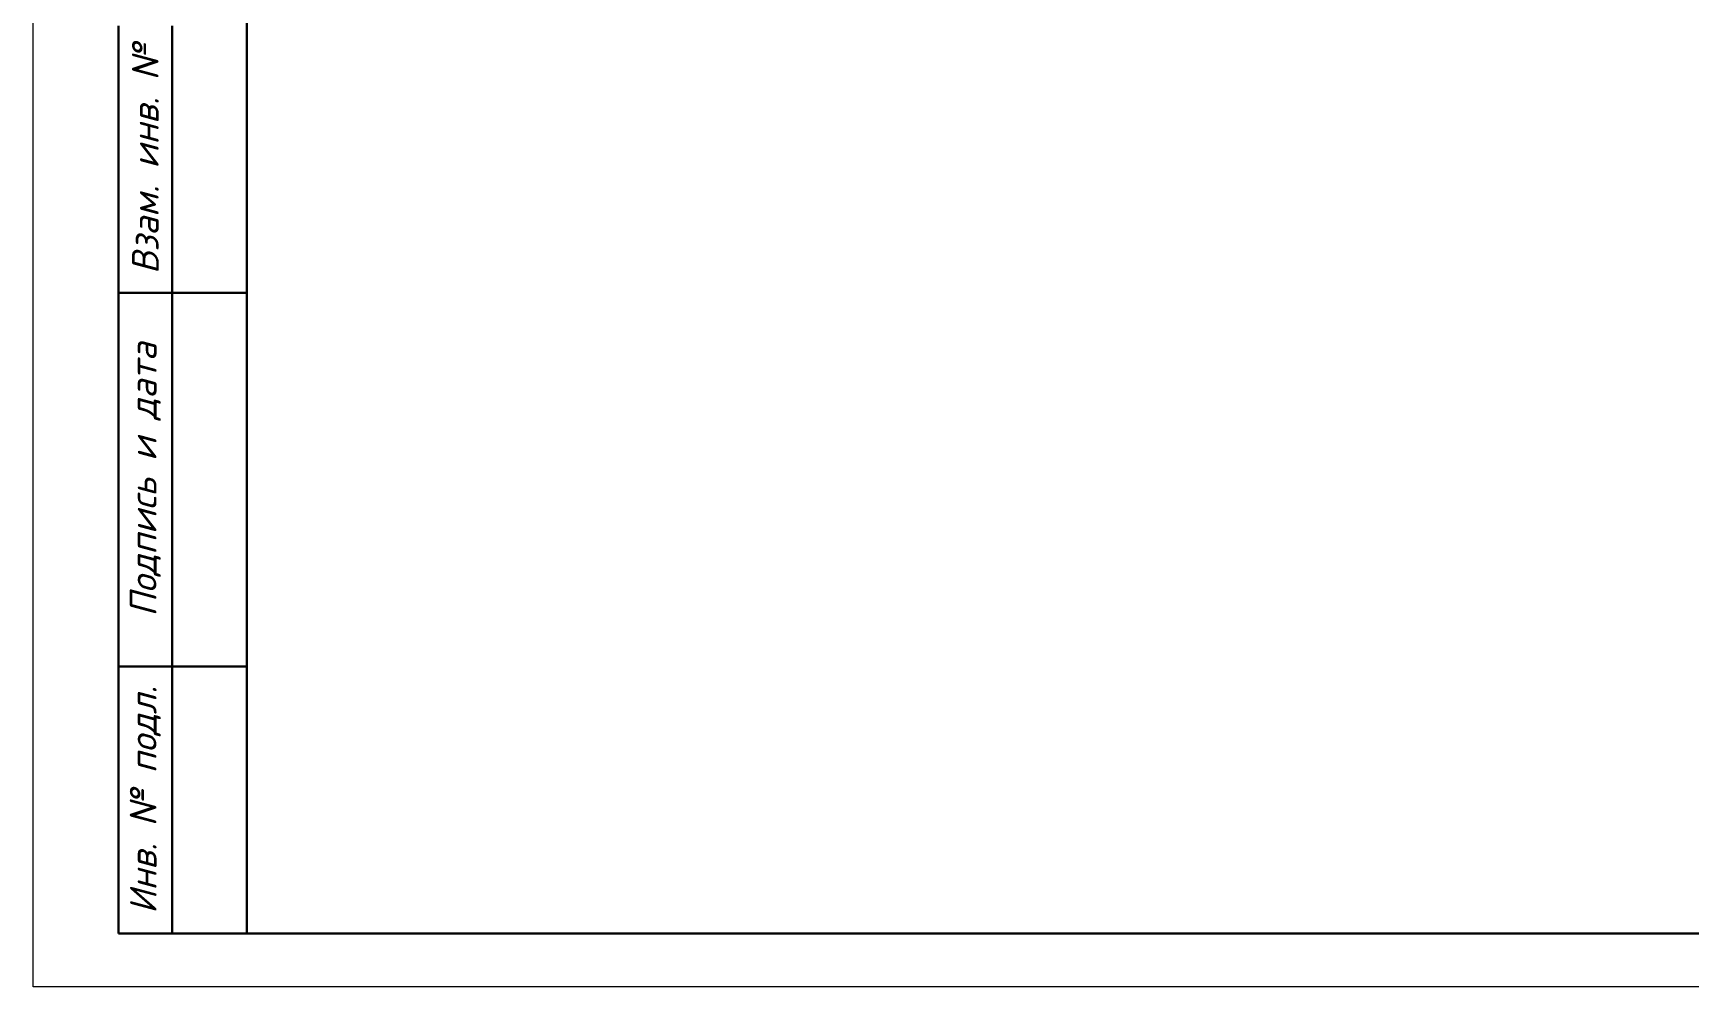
# Model space of a CAD drawing. Header units: millimetres. Extents: x -32 to 417638015, y -35 to 175284279.
# Drawn here: x 423003 to 438503, y 20248 to 29179 of the extents above; entities that cross this region are included whole.
import ezdxf
from ezdxf.enums import TextEntityAlignment as Align

# ---------------------------------------------------------------- set-up
doc = ezdxf.new("R2010")
doc.units = ezdxf.units.MM
doc.layers.add('RAMKA', color=7, linetype='Continuous')
doc.styles.add('RAMKA', font='isocpeur.ttf', dxfattribs={"oblique": 15, "height": 5})
doc.styles.get("Standard").update_dxf_attribs({"font": 'arial.ttf'})

# ---------------------------------------------------------------- blocks, each defined once
blk = doc.blocks.new('*U972')
at = {"lineweight": 30, "transparency": 33554687}
for p, q in [((8, 5), (8, 90)), ((13, 5), (13, 90)), ((8, 65), (20, 65)), ((8, 30), (20, 30)), ((8, 5), (20, 5))]:
    blk.add_line(p, q, dxfattribs=at)
at = {"lineweight": 5, "transparency": 33554687}
blk.add_lwpolyline([(0, 0), (0, 420), (1486, 420), (1486, 0)], close=True, dxfattribs=at)
at = {"lineweight": 30, "transparency": 33554687}
blk.add_lwpolyline([(20, 5), (20, 415), (1481, 415), (1481, 5)], close=True, dxfattribs=at)
at = {"transparency": 33554687, "char_height": 2.5, "attachment_point": 5, "rotation": 90, "style": 'RAMKA'}
for s, insert, width in [('Взам. инв. №', (10.5, 77.5), 25), ('Подпись и дата', (10.5, 47.5), 35), ('Инв. № подл.', (10.5, 17.5), 25)]:
    blk.add_mtext(s, dxfattribs=dict(at, insert=insert, width=width))
at = {"transparency": 33554687, "style": 'RAMKA', "oblique": 15, "width": 0.9}
for tag, height, p in [('СТРАНИЦА', 0.00025, (1481, 415)), ('ДАТА1', 2.5, (1356, 32.5)), ('ДАТА2', 2.5, (1356, 27.5)), ('СТАДИЯ', 2.5, (1438.5, 25)), ('ЛИСТ', 2.5, (1453.5, 25)), ('ЛИСТОВ', 2.5, (1471, 25)), ('ДАТА3', 2.5, (1356, 22.5)), ('ДАТА4', 2.5, (1356, 17.5)), ('ДАТА5', 2.5, (1356, 12.5)), ('ДАТА6', 2.5, (1356, 7.5))]:
    blk.add_attdef(tag, text='', height=height, dxfattribs=at).set_placement(p, align=Align.MIDDLE_CENTER)
at = {"transparency": 33554687, "style": 'RAMKA', "oblique": 15, "width": 0.9, "flags": 8}
blk.add_attdef('ШИФР', text='', height=5, dxfattribs=at).set_placement((1421, 55), align=Align.MIDDLE_CENTER)
at = {"transparency": 33554687, "style": 'RAMKA', "oblique": 15, "width": 0.9}
for tag, p in [('ДОЛЖНОСТЬ1', (1297, 32.5)), ('ФИО1', (1317, 32.5)), ('ДОЛЖНОСТЬ2', (1297, 27.5)), ('ФИО2', (1317, 27.5)), ('ДОЛЖНОСТЬ3', (1297, 22.5)), ('ФИО3', (1317, 22.5)), ('ДОЛЖНОСТЬ4', (1297, 17.5)), ('ФИО4', (1317, 17.5)), ('ДОЛЖНОСТЬ5', (1297, 12.5)), ('ФИО5', (1317, 12.5)), ('ДОЛЖНОСТЬ6', (1297, 7.5)), ('ФИО6', (1317, 7.5))]:
    blk.add_attdef(tag, text='', height=2.5, dxfattribs=at).set_placement(p, align=Align.MIDDLE_LEFT)
at = {"lineweight": 13, "transparency": 33554687, "oblique": 15, "width": 0.9}
for tag, flags, p in [('НАИМЕНОВАНИЕ', 128, (1396, 12.5)), ('КОМПАНИЯ', 15, (1456, 12.5))]:
    blk.add_attdef(tag, text='', height=2.5, dxfattribs=dict(at, flags=flags)).set_placement(p, align=Align.MIDDLE_CENTER)
at = {"transparency": 33554687, "style": 'RAMKA', "oblique": 15, "width": 0.9, "flags": 8}
blk.add_attdef('ФОРМАТЛИСТА', text='', height=2.5, dxfattribs=at).set_placement((1452, 2.5), align=Align.MIDDLE_LEFT)
at = {"lineweight": 5, "transparency": 33554687, "oblique": 15, "width": 0.9, "flags": 128}
blk.add_attdef('ОБЪЕКТ', text='', height=2.5, dxfattribs=at).set_placement((1421, 42.5), align=Align.MIDDLE_CENTER)

msp = doc.modelspace()

# ---------------------------------------------------------------- block references
at = {"layer": 'RAMKA', "transparency": 33554687, "xscale": 100, "yscale": 100, "zscale": 100}
msp.add_blockref('*U972', (423003, 20248), dxfattribs=at)

doc.saveas('drawing.dxf')
